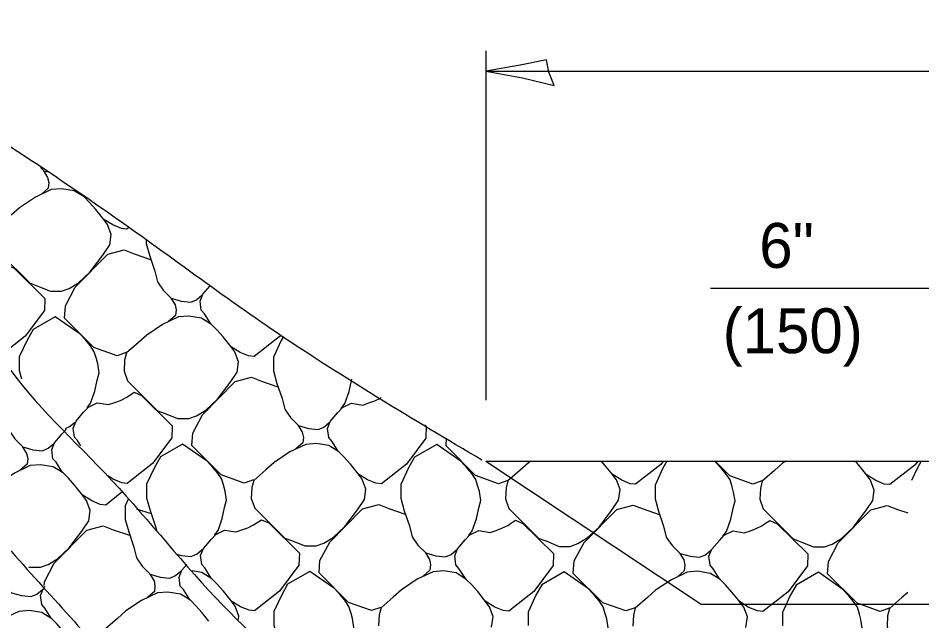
# Model space of a CAD drawing. Extents: x 100708 to 101388, y 100344 to 100797.
# Drawn here: x 100803.1 to 100863.5, y 100608.2 to 100648.5 of the extents above; entities that cross this region are included whole.
import ezdxf

# ---------------------------------------------------------------- set-up
doc = ezdxf.new("R2010")
doc.units = 0
for name, color, linetype in [('Design_PR_Roadway Dimensions', 7, 'Continuous'), ('Drainage_PR', 7, 'Continuous'), ('Level 37', 7, 'Continuous'), ('Level 43', 7, 'Continuous'), ('Level 52', 7, 'Continuous')]:
    doc.layers.add(name, color=color, linetype=linetype)

msp = doc.modelspace()

# ---------------------------------------------------------------- linework, layer by layer
at = {"layer": 'Drainage_PR'}
for points in [[(100804.625, 100638.468), (100804.853, 100638.24), (100805.063, 100638.18)], [(100804.823, 100638.24), (100805.099, 100637.802), (100805.171, 100637.46), (100805.129, 100637.088), (100804.679, 100636.686)], [(100803.875, 100630.752), (100804.445, 100630.542), (100805.279, 100630.2), (100806.023, 100630.2), (100806.533, 100630.38), (100807.163, 100630.764), (100807.949, 100631.496), (100808.783, 100632.606), (100809.251, 100633.296), (100809.347, 100633.992), (100809.101, 100634.652), (100808.759, 100635.108), (100808.321, 100635.66), (100807.895, 100636.14), (100807.535, 100636.5), (100806.875, 100636.908), (100806.023, 100637.046), (100805.333, 100636.992), (100804.277, 100636.482), (100803.215, 100635.78), (100802.669, 100635.288)], [(100807.493, 100636.536), (100807.463, 100636.59)], [(100810.505, 100634.442), (100810.391, 100634.352), (100810.025, 100634.394), (100809.461, 100634.628), (100808.813, 100635.024)], [(100811.687, 100633.614), (100811.687, 100633.392), (100811.921, 100632.552), (100812.263, 100631.55), (100812.443, 100630.818), (100812.827, 100630.266), (100813.361, 100629.732), (100814.021, 100629.54), (100814.669, 100629.474), (100815.053, 100629.636), (100815.413, 100629.942)], [(100801.925, 100632.732), (100803.947, 100630.71)], [(100810.349, 100626.096), (100809.737, 100625.88), (100808.195, 100626.432), (100806.227, 100628.4), (100806.281, 100629.222), (100806.941, 100630.464), (100809.131, 100632.678), (100810.217, 100632.966), (100810.889, 100632.702), (100811.975, 100632.33)], [(100799.219, 100630.866), (100799.315, 100630.968), (100799.903, 100631.256), (100800.659, 100631.136), (100801.073, 100631.274), (100801.457, 100631.412), (100801.841, 100631.604), (100802.021, 100631.724), (100802.363, 100631.958), (100802.861, 100631.742), (100804.907, 100629.72), (100804.883, 100628.922), (100803.587, 100627.188), (100801.967, 100625.916)], [(100816.007, 100628.028), (100815.581, 100628.7), (100815.371, 100628.934), (100815.287, 100629.54), (100815.479, 100630.008), (100815.935, 100630.536)], [(100813.337, 100629.732), (100813.613, 100629.294), (100813.679, 100628.952), (100813.637, 100628.58), (100813.187, 100628.178)], [(100807.739, 100622.406), (100807.973, 100622.718), (100808.261, 100623.528), (100808.417, 100624.26), (100808.549, 100624.758), (100808.453, 100625.346), (100808.357, 100625.688), (100808.219, 100626.156), (100807.943, 100626.57), (100807.643, 100626.924), (100807.247, 100627.356), (100805.609, 100628.496), (100804.121, 100627.644), (100803.725, 100626.942), (100803.203, 100625.814), (100803.203, 100624.908), (100803.359, 100624.338)], [(100812.389, 100622.238), (100812.953, 100622.034), (100813.787, 100621.692), (100814.531, 100621.692), (100815.041, 100621.872), (100815.671, 100622.25), (100816.457, 100622.982), (100817.297, 100624.098), (100817.765, 100624.782), (100817.861, 100625.484), (100817.615, 100626.144), (100817.267, 100626.6), (100816.829, 100627.146), (100816.403, 100627.626), (100816.043, 100627.986), (100815.383, 100628.4), (100814.531, 100628.538), (100813.847, 100628.484), (100812.785, 100627.974), (100811.729, 100627.272), (100811.177, 100626.78), (100810.367, 100626.078), (100810.241, 100625.598), (100810.205, 100624.866), (100810.433, 100624.218), (100812.455, 100622.196)], [(100820.687, 100627.296), (100820.585, 100627.164), (100818.905, 100625.844), (100818.533, 100625.88), (100817.969, 100626.114), (100817.321, 100626.516)], [(100820.873, 100627.182), (100820.717, 100626.912), (100820.195, 100625.784), (100820.195, 100624.878), (100820.429, 100624.038), (100820.777, 100623.036), (100820.951, 100622.31), (100821.341, 100621.758), (100821.875, 100621.218), (100822.535, 100621.032), (100823.177, 100620.96), (100823.567, 100621.128), (100823.921, 100621.428)], [(100802.435, 100625.748), (100802.291, 100625.496), (100801.769, 100624.368), (100801.769, 100623.462), (100802.003, 100622.622), (100802.351, 100621.62), (100802.525, 100620.894), (100802.909, 100620.342), (100803.449, 100619.802), (100804.109, 100619.61), (100804.751, 100619.544), (100805.141, 100619.706), (100805.495, 100620.012)], [(100818.863, 100617.588), (100818.245, 100617.372), (100816.703, 100617.924), (100814.741, 100619.886), (100814.795, 100620.714), (100815.455, 100621.95), (100817.639, 100624.164), (100818.725, 100624.452), (100819.403, 100624.188), (100820.489, 100623.822)], [(100824.731, 100622.376), (100824.971, 100622.694), (100825.259, 100623.504), (100825.409, 100624.236), (100825.433, 100624.314)], [(100807.319, 100619.868), (100807.097, 100620.216), (100806.887, 100620.45), (100806.803, 100621.056), (100806.995, 100621.524), (100807.505, 100622.118), (100807.823, 100622.46), (100808.411, 100622.748), (100809.167, 100622.622), (100809.581, 100622.76), (100809.965, 100622.898), (100810.349, 100623.09), (100810.529, 100623.216), (100810.877, 100623.45), (100811.369, 100623.228), (100813.415, 100621.212), (100813.391, 100620.414), (100812.101, 100618.68), (100810.421, 100617.36), (100810.049, 100617.402), (100809.485, 100617.636), (100809.071, 100617.888)], [(100824.515, 100619.52), (100824.089, 100620.192), (100823.885, 100620.426), (100823.801, 100621.032), (100823.993, 100621.5), (100824.497, 100622.088), (100824.815, 100622.43), (100825.409, 100622.724), (100826.165, 100622.598), (100826.573, 100622.736), (100826.963, 100622.874), (100827.347, 100623.066), (100827.389, 100623.096)], [(100806.287, 100621.032), (100806.569, 100621.152), (100806.929, 100621.458)], [(100821.845, 100621.218), (100822.121, 100620.786), (100822.193, 100620.438), (100822.151, 100620.066), (100821.695, 100619.664)], [(100830.317, 100621.278), (100830.413, 100621.182), (100830.383, 100620.384), (100829.093, 100618.65), (100827.413, 100617.33), (100827.041, 100617.372), (100826.483, 100617.606), (100825.835, 100618.002)], [(100806.089, 100618.098), (100805.663, 100618.776), (100805.453, 100619.01), (100805.375, 100619.616), (100805.567, 100620.078), (100806.071, 100620.672), (100806.341, 100620.966)], [(100806.305, 100620.96), (100806.323, 100620.984)], [(100820.897, 100613.73), (100821.461, 100613.526), (100822.301, 100613.178), (100823.045, 100613.178), (100823.555, 100613.358), (100824.185, 100613.742), (100824.971, 100614.474), (100825.805, 100615.584), (100826.273, 100616.274), (100826.369, 100616.976), (100826.123, 100617.636), (100825.781, 100618.086), (100825.337, 100618.638), (100824.911, 100619.118), (100824.557, 100619.478), (100823.897, 100619.886), (100823.045, 100620.024), (100822.355, 100619.97), (100821.299, 100619.46), (100820.237, 100618.758), (100819.691, 100618.266), (100818.875, 100617.564), (100818.755, 100617.084), (100818.713, 100616.358), (100818.947, 100615.71), (100820.969, 100613.688)], [(100835.855, 100617.558), (100835.243, 100617.342), (100833.701, 100617.894), (100831.733, 100619.862), (100831.769, 100620.378)], [(100803.419, 100619.802), (100803.695, 100619.364), (100803.767, 100619.022), (100803.725, 100618.65), (100803.269, 100618.248)], [(100816.253, 100613.892), (100816.487, 100614.21), (100816.775, 100615.02), (100816.925, 100615.752), (100817.063, 100616.244), (100816.967, 100616.838), (100816.871, 100617.18), (100816.733, 100617.648), (100816.457, 100618.062), (100816.151, 100618.416), (100815.755, 100618.842), (100814.123, 100619.982), (100812.635, 100619.13), (100812.233, 100618.428), (100811.717, 100617.3), (100811.717, 100616.394), (100811.945, 100615.554), (100812.293, 100614.552), (100812.389, 100614.156)], [(100833.245, 100613.868), (100833.479, 100614.18), (100833.767, 100614.99), (100833.923, 100615.722), (100834.055, 100616.22), (100833.959, 100616.808), (100833.863, 100617.156), (100833.725, 100617.618), (100833.449, 100618.032), (100833.149, 100618.386), (100832.753, 100618.818), (100831.115, 100619.958), (100829.627, 100619.106), (100829.231, 100618.404), (100828.709, 100617.276), (100828.709, 100616.37), (100828.943, 100615.53), (100829.285, 100614.528), (100829.465, 100613.796), (100829.849, 100613.244), (100830.383, 100612.71), (100831.043, 100612.518), (100831.691, 100612.452), (100832.075, 100612.614), (100832.435, 100612.92)], [(100837.397, 100618.842), (100837.235, 100618.734), (100836.683, 100618.242), (100835.873, 100617.54), (100835.747, 100617.06), (100835.705, 100616.328), (100835.939, 100615.68), (100837.961, 100613.658)], [(100837.895, 100613.7), (100838.459, 100613.496), (100839.293, 100613.154), (100840.037, 100613.154), (100840.547, 100613.334), (100841.177, 100613.712), (100841.963, 100614.444), (100842.803, 100615.56), (100843.265, 100616.244), (100843.367, 100616.946), (100843.121, 100617.606), (100842.773, 100618.062), (100842.335, 100618.608), (100842.131, 100618.842)], [(100846.253, 100618.842), (100846.091, 100618.626), (100844.405, 100617.306), (100844.039, 100617.342), (100843.475, 100617.576), (100842.827, 100617.978)], [(100846.493, 100618.842), (100846.223, 100618.374), (100845.701, 100617.246), (100845.701, 100616.34), (100845.935, 100615.5), (100846.277, 100614.498), (100846.457, 100613.772), (100846.841, 100613.22), (100847.381, 100612.68), (100848.041, 100612.494), (100848.683, 100612.422), (100849.067, 100612.59), (100849.427, 100612.89)], [(100850.237, 100613.838), (100850.471, 100614.156), (100850.759, 100614.966), (100850.915, 100615.698), (100851.053, 100616.19), (100850.957, 100616.784), (100850.861, 100617.126), (100850.723, 100617.594), (100850.447, 100618.002), (100850.141, 100618.362), (100849.745, 100618.788), (100849.667, 100618.842)], [(100852.853, 100617.534), (100852.235, 100617.318), (100850.693, 100617.87), (100849.721, 100618.842)], [(100854.437, 100618.842), (100854.227, 100618.704), (100853.681, 100618.212), (100852.865, 100617.51), (100852.745, 100617.03), (100852.703, 100616.304), (100852.931, 100615.656), (100854.953, 100613.634)], [(100854.887, 100613.676), (100855.451, 100613.466), (100856.291, 100613.124), (100857.035, 100613.124), (100857.539, 100613.304), (100858.175, 100613.688), (100858.955, 100614.42), (100859.795, 100615.53), (100860.263, 100616.22), (100860.359, 100616.916), (100860.113, 100617.576), (100859.765, 100618.032), (100859.327, 100618.584), (100859.099, 100618.842)], [(100863.269, 100618.842), (100863.083, 100618.596), (100861.403, 100617.276), (100861.031, 100617.318), (100860.467, 100617.552), (100859.825, 100617.948)], [(100863.497, 100618.842), (100863.221, 100618.35), (100862.852, 100617.554)], [(100803.815, 100611.786), (100803.875, 100611.762), (100804.619, 100611.762), (100805.129, 100611.942), (100805.759, 100612.326), (100806.539, 100613.052), (100807.379, 100614.168), (100807.847, 100614.852), (100807.943, 100615.554), (100807.697, 100616.214), (100807.355, 100616.67), (100806.911, 100617.222), (100806.485, 100617.702), (100806.131, 100618.056), (100805.471, 100618.47), (100804.613, 100618.608), (100803.929, 100618.554), (100802.873, 100618.044), (100801.811, 100617.342), (100801.265, 100616.85), (100800.449, 100616.148), (100800.383, 100615.872)], [(100810.067, 100616.766), (100808.987, 100615.914), (100808.615, 100615.956), (100808.051, 100616.19), (100807.409, 100616.586)], [(100810.487, 100616.298), (100810.283, 100615.86), (100810.283, 100614.954), (100810.517, 100614.114), (100810.859, 100613.106), (100811.039, 100612.38), (100811.423, 100611.828), (100811.957, 100611.294), (100812.617, 100611.102), (100813.265, 100611.036), (100813.649, 100611.198), (100814.009, 100611.504)], [(100827.371, 100609.074), (100826.759, 100608.864), (100825.217, 100609.41), (100823.249, 100611.378), (100823.303, 100612.2), (100823.963, 100613.442), (100826.153, 100615.656), (100827.239, 100615.944), (100827.911, 100615.68), (100828.997, 100615.308)], [(100844.369, 100609.05), (100843.751, 100608.834), (100842.209, 100609.386), (100840.241, 100611.348), (100840.301, 100612.176), (100840.955, 100613.412), (100843.145, 100615.626), (100844.231, 100615.914), (100844.903, 100615.65), (100845.989, 100615.284)], [(100861.361, 100609.02), (100860.743, 100608.804), (100859.207, 100609.356), (100857.239, 100611.324), (100857.293, 100612.146), (100857.953, 100613.388), (100860.137, 100615.602), (100861.223, 100615.89), (100861.901, 100615.626), (100862.607, 100615.385)], [(100811.045, 100615.668), (100812.005, 100615.338)], [(100801.163, 100614.942), (100801.019, 100614.624), (100801.019, 100613.718), (100801.253, 100612.878), (100801.595, 100611.87), (100801.775, 100611.144), (100802.159, 100610.592), (100802.693, 100610.058), (100803.353, 100609.866), (100804.001, 100609.8), (100804.385, 100609.962), (100804.745, 100610.268)], [(100816.031, 100611.036), (100815.605, 100611.708), (100815.401, 100611.942), (100815.317, 100612.548), (100815.509, 100613.016), (100816.019, 100613.604), (100816.331, 100613.946), (100816.925, 100614.24), (100817.681, 100614.114), (100818.089, 100614.252), (100818.479, 100614.39), (100818.863, 100614.582), (100819.043, 100614.702), (100819.385, 100614.936), (100819.883, 100614.72), (100821.929, 100612.698), (100821.899, 100611.9), (100820.609, 100610.166), (100818.929, 100608.846), (100818.563, 100608.888), (100817.999, 100609.122), (100817.351, 100609.524)], [(100833.023, 100611.006), (100832.597, 100611.678), (100832.393, 100611.912), (100832.309, 100612.518), (100832.501, 100612.986), (100833.011, 100613.58), (100833.329, 100613.922), (100833.917, 100614.21), (100834.673, 100614.084), (100835.087, 100614.222), (100835.471, 100614.36), (100835.855, 100614.552), (100836.035, 100614.678), (100836.383, 100614.912), (100836.875, 100614.69), (100838.921, 100612.674), (100838.897, 100611.876), (100837.607, 100610.142), (100835.927, 100608.822), (100835.555, 100608.864), (100834.991, 100609.098), (100834.343, 100609.494)], [(100850.021, 100610.982), (100849.595, 100611.654), (100849.385, 100611.888), (100849.301, 100612.494), (100849.493, 100612.962), (100850.003, 100613.55), (100850.321, 100613.892), (100850.915, 100614.186), (100851.665, 100614.06), (100852.079, 100614.198), (100852.463, 100614.336), (100852.853, 100614.528), (100853.027, 100614.648), (100853.375, 100614.882), (100853.867, 100614.666), (100855.919, 100612.644), (100855.889, 100611.846), (100854.599, 100610.112), (100852.919, 100608.792), (100852.547, 100608.834), (100851.983, 100609.068), (100851.341, 100609.47)], [(100804.859, 100610.544), (100804.877, 100610.784), (100805.537, 100612.02), (100807.727, 100614.24), (100808.813, 100614.528), (100809.485, 100614.264), (100810.571, 100613.892)], [(100813.733, 100612.638), (100814.051, 100612.548), (100814.693, 100612.476), (100815.083, 100612.644), (100815.437, 100612.944)], [(100830.359, 100612.71), (100830.635, 100612.272), (100830.701, 100611.93), (100830.659, 100611.558), (100830.209, 100611.156)], [(100847.351, 100612.68), (100847.627, 100612.248), (100847.699, 100611.9), (100847.657, 100611.528), (100847.201, 100611.126)], [(100814.597, 100609.59), (100814.171, 100610.262), (100813.967, 100610.496), (100813.883, 100611.102), (100814.075, 100611.57), (100814.393, 100611.936)], [(100811.933, 100611.294), (100812.209, 100610.856), (100812.275, 100610.508), (100812.233, 100610.136), (100811.783, 100609.74)], [(100817.855, 100608.264), (100817.885, 100608.492), (100817.639, 100609.152), (100817.297, 100609.602), (100816.859, 100610.154), (100816.433, 100610.634), (100816.073, 100610.994), (100815.413, 100611.408), (100814.765, 100611.51)], [(100824.761, 100605.384), (100824.995, 100605.696), (100825.283, 100606.512), (100825.439, 100607.238), (100825.571, 100607.736), (100825.475, 100608.324), (100825.379, 100608.672), (100825.241, 100609.134), (100824.965, 100609.548), (100824.665, 100609.902), (100824.269, 100610.334), (100822.631, 100611.474), (100821.143, 100610.622), (100820.747, 100609.92), (100820.225, 100608.792), (100820.225, 100607.886), (100820.459, 100607.046), (100820.801, 100606.044), (100820.933, 100605.516)], [(100834.781, 100607.76), (100834.883, 100608.462), (100834.637, 100609.122), (100834.289, 100609.578), (100833.851, 100610.13), (100833.425, 100610.61), (100833.065, 100610.964), (100832.405, 100611.378), (100831.553, 100611.516), (100830.869, 100611.462), (100829.807, 100610.952), (100828.751, 100610.25), (100828.199, 100609.758), (100827.389, 100609.056), (100827.263, 100608.576), (100827.221, 100607.844)], [(100842.569, 100607.706), (100842.473, 100608.3), (100842.377, 100608.642), (100842.239, 100609.11), (100841.963, 100609.524), (100841.657, 100609.878), (100841.261, 100610.304), (100839.623, 100611.444), (100838.141, 100610.592), (100837.739, 100609.896), (100837.217, 100608.762), (100837.217, 100607.856)], [(100851.779, 100607.736), (100851.875, 100608.438), (100851.629, 100609.098), (100851.287, 100609.548), (100850.843, 100610.1), (100850.417, 100610.58), (100850.063, 100610.94), (100849.403, 100611.348), (100848.545, 100611.486), (100847.861, 100611.432), (100846.805, 100610.922), (100845.743, 100610.22), (100845.197, 100609.728), (100844.381, 100609.026), (100844.261, 100608.546), (100844.219, 100607.82)], [(100859.561, 100607.682), (100859.465, 100608.27), (100859.369, 100608.618), (100859.231, 100609.08), (100858.955, 100609.494), (100858.655, 100609.848), (100858.253, 100610.28), (100856.621, 100611.42), (100855.133, 100610.568), (100854.737, 100609.866), (100854.215, 100608.738), (100854.215, 100607.832)], [(100805.333, 100608.354), (100804.907, 100609.026), (100804.703, 100609.26), (100804.619, 100609.866), (100804.811, 100610.334), (100804.931, 100610.472)], [(100815.863, 100608.156), (100815.425, 100608.708), (100814.999, 100609.188), (100814.639, 100609.548), (100813.979, 100609.962), (100813.127, 100610.1), (100812.443, 100610.046), (100811.381, 100609.536), (100810.325, 100608.834), (100809.773, 100608.336), (100808.963, 100607.64)], [(100862.607, 100610.081), (100862.189, 100609.704), (100861.379, 100609.002), (100861.253, 100608.522), (100861.211, 100607.79), (100861.445, 100607.142), (100863.467, 100605.12)], [(100803.119, 100602.012), (100803.863, 100602.012), (100804.373, 100602.192), (100805.003, 100602.576), (100805.789, 100603.308), (100806.629, 100604.418), (100807.091, 100605.108), (100807.193, 100605.81), (100806.947, 100606.47), (100806.599, 100606.92), (100806.161, 100607.472), (100805.735, 100607.952), (100805.375, 100608.312), (100804.715, 100608.726), (100803.863, 100608.864), (100803.179, 100608.81), (100802.117, 100608.3)]]:
    msp.add_lwpolyline(points, dxfattribs=at)
at = {"layer": 'Level 37'}
for p, q in [((100834.397, 100618.842), (100848.791, 100609.284)), ((100848.791, 100609.284), (100891.547, 100609.284))]:
    msp.add_line(p, q, dxfattribs=at)
at = {"layer": 'Level 43'}
for p, q in [((100834.397, 100646.256), (100834.397, 100622.928)), ((100834.397, 100644.906), (100918.895, 100644.906)), ((100849.418, 100630.41), (100865.089, 100630.41))]:
    msp.add_line(p, q, dxfattribs=at)
msp.add_lwpolyline([(100838.969, 100643.952), (100838.597, 100644.828), (100838.453, 100645.668), (100836.683, 100645.302), (100834.397, 100644.906), (100836.833, 100644.462)], close=True, dxfattribs=at)
at = {"layer": 'Level 52'}
msp.add_line((100834.397, 100618.842), (100918.895, 100618.842), dxfattribs=at)
for points in [[(100834.127, 100618.914), (100820.459, 100627.398), (100808.729, 100635.732), (100794.839, 100644.996), (100789.853, 100648.452)], [(100789.853, 100648.452), (100793.177, 100640.592), (100797.191, 100635.03), (100801.823, 100626.078), (100808.921, 100618.056), (100816.331, 100609.722), (100824.359, 100602.93), (100833.617, 100598.298), (100843.187, 100593.048), (100850.291, 100590.582), (100863.257, 100589.652), (100876.841, 100589.652), (100891.349, 100589.964), (100902.773, 100590.582), (100916.663, 100593.978), (100931.789, 100600.152), (100944.755, 100607.556), (100955.255, 100614.66), (100965.131, 100620.522), (100975.319, 100627.932), (100983.347, 100634.106), (100985.507, 100635.96), (100987.253, 100637.838)], [(100789.853, 100648.452), (100794.719, 100627.008), (100799.351, 100617.126), (100807.379, 100607.556), (100815.713, 100597.374), (100827.755, 100586.256), (100835.783, 100582.554), (100848.131, 100581.63), (100862.639, 100581.318), (100876.223, 100581.318), (100884.251, 100580.394), (100892.585, 100580.394), (100905.239, 100580.394), (100918.823, 100582.248), (100937.657, 100587.186), (100949.387, 100596.756), (100962.353, 100608.174), (100973.471, 100618.98), (100985.201, 100632.87), (100987.253, 100637.826)], [(100789.853, 100648.452), (100790.705, 100627.314), (100791.017, 100615.278), (100794.719, 100604.166), (100799.351, 100591.506), (100804.601, 100580.082), (100813.247, 100571.442), (100818.185, 100567.122), (100823.741, 100563.726), (100832.465, 100562.61)], [(100832.369, 100562.622), (100841.027, 100561.872), (100852.763, 100561.56), (100864.799, 100561.56), (100878.695, 100560.636), (100892.585, 100561.56), (100906.787, 100561.56), (100917.281, 100561.254), (100929.629, 100561.254), (100938.893, 100561.254), (100948.769, 100561.254), (100957.109, 100561.872), (100965.443, 100562.49), (100971.923, 100566.504), (100979.333, 100573.602), (100983.965, 100585.95), (100986.437, 100600.77), (100987.667, 100611.57), (100987.055, 100620.216), (100987.055, 100633.182), (100987.199, 100637.7)]]:
    msp.add_spline(points, degree=3, dxfattribs=at)

# ---------------------------------------------------------------- texts
at = {"layer": 'Design_PR_Roadway Dimensions'}
for s, p in [('6"', (100852.671, 100631.76)), ('(150)', (100850.227, 100626.06))]:
    msp.add_text(s, height=3, dxfattribs=at).set_placement(p)

doc.saveas('drawing.dxf')
